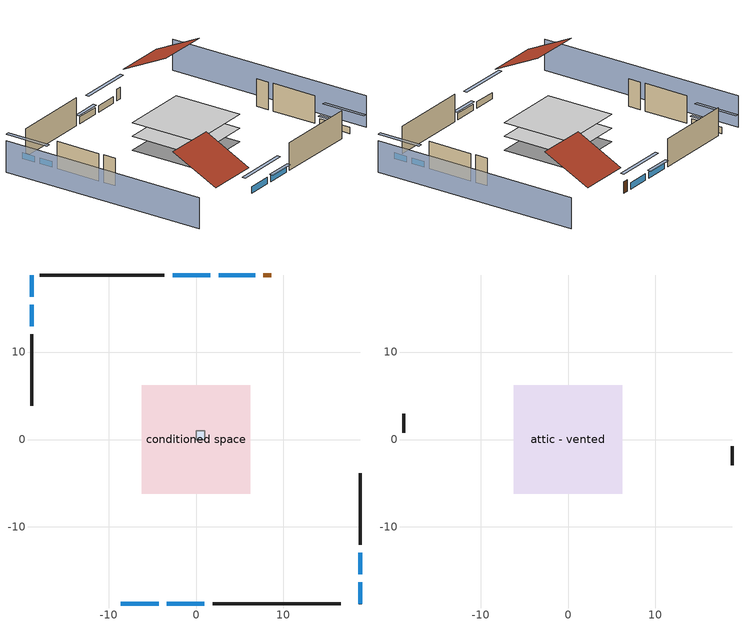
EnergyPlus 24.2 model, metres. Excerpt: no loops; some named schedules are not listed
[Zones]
central ac and furnace airloop ret air zone
 floor adiabatic (AdiabaticConst): 0,0 0,1 1,1 1,0 z0
 wall adiabatic (AdiabaticConst): 0,1 0,0 1,0 1,1 0,1 z0:1
 ceiling adiabatic (AdiabaticConst): 1,0 1,1 0,1 0,0 z1
conditioned space
 floor outside (Floor1 construction): -6.2,-6.2 -6.2,6.2 6.2,6.2 6.2,-6.2 z0.61
 floor adiabatic (AdiabaticFloorConstruction): -6.2,-6.2 -6.2,6.2 6.2,6.2 6.2,-6.2 z3.05
 wall outside (AdiabaticWallConstruction 1): 8.6,18.8 7.69,18.8 z0.61:2.64
 wall outside (AdiabaticWallConstruction): -8.6,-18.8 -4.29,-18.8 / -3.36,-18.8 0.96,-18.8 / 6.76,18.8 2.58,18.8 z0.61:1.74; -18.8,18.8 -18.8,16.34 / -18.8,15.41 -18.8,12.95 / 18.8,-18.8 18.8,-16.34 / 18.8,-15.41 18.8,-12.95 z0.61:1.71; 1.65,18.8 -2.69,18.8 z0.61:1.77
 wall outside (Wall1 construction): 1.89,-18.8 16.53,-18.8 z0.61:5.49
 wall outside (Wall2 construction): -18.8,12.02 -18.8,3.88 z0.61:5.49
 wall outside (Wall3 construction): -3.61,18.8 -17.87,18.8 z0.61:5.49
 wall outside (Wall4 construction): 18.8,-12.02 18.8,-3.88 z0.61:5.49
 window (WindowConstruction): -8.6,-18.8 -4.29,-18.8 z0.61:1.74
 window (WindowConstruction 1): -3.36,-18.8 0.96,-18.8 z0.61:1.74
 window (WindowConstruction 2): -18.8,18.8 -18.8,16.34 z0.61:1.71
 window (WindowConstruction 3): -18.8,15.41 -18.8,12.95 z0.61:1.71
 window (WindowConstruction 4): 6.76,18.8 2.58,18.8 z0.61:1.74
 window (WindowConstruction 5): 1.65,18.8 -2.69,18.8 z0.61:1.77
 window (WindowConstruction 6): 18.8,-18.8 18.8,-16.34 z0.61:1.71
 window (WindowConstruction 7): 18.8,-15.41 18.8,-12.95 z0.61:1.71
 door (Door): 8.6,18.8 7.69,18.8 z0.61:2.64
 ceiling adiabatic (AdiabaticFloorConstruction): 6.2,-6.2 6.2,6.2 -6.2,6.2 -6.2,-6.2 z3.05
attic - vented
 floor to conditioned space (Floor2 construction Reversed): -6.2,-6.2 -6.2,6.2 6.2,6.2 6.2,-6.2 z5.49
 wall outside (Wall5 construction): -18.8,2.95 -18.8,0.76 z0.61:5.49
 wall outside (Wall6 construction): 18.8,-2.95 18.8,-0.76 z0.61:5.49
 roof outside (Roof1 construction): -9.53,-18.8,5.49 -9.53,-10.51,9.63 -18.8,-10.51,9.63 -18.8,-18.8,5.49
 roof outside (Roof2 construction): 9.53,18.8,5.49 9.53,10.51,9.63 18.8,10.51,9.63 18.8,18.8,5.49
shading: -23.37,18.8 -23.37,-18.8 / 23.37,-18.8 23.37,18.8 z0:5.49; -1.54,-18.8 -11.35,-18.8 -11.35,-19.41 -1.54,-19.41 z4.48; 1.26,-18.8 -3.66,-18.8 -3.66,-19.41 1.26,-19.41 z2.04; -18.8,13.6 -18.8,21.55 -19.41,21.55 -19.41,13.6 z4.45; -18.8,12.64 -18.8,15.71 -19.41,15.71 -19.41,12.64 z2.01; -0.16,18.8 9.5,18.8 9.5,19.41 -0.16,19.41 z4.48; -2.99,18.8 1.96,18.8 1.96,19.41 -2.99,19.41 z2.07; 18.8,-13.6 18.8,-21.55 19.41,-21.55 19.41,-13.6 z4.45; 18.8,-12.64 18.8,-15.71 19.41,-15.71 19.41,-12.64 z2.01
[Building]
Building 1: Terrain=Suburbs
[Site:Location]
Portland Intl Arpt_OR: Latitude {deg}=45.59; Longitude {deg}=-122.6; Time Zone {hr}=-8; Elevation {m}=33; Keep Site Location Information=Yes
[Site:GroundTemperature:Shallow]
10.2558, 8.96328, 8.85977, 9.47314, 11.9355, 14.3863, 16.5111, 17.8571, 17.9714, 16.8767, 14.8061, 12.4304
[Site:WaterMainsTemperature]
Calculation Method=Schedule; Temperature Schedule=mains temperature schedule
[Material] Roughness=Rough; Thermal Absorptance=0.9
Name | Thickness {m} | Conductivity {W/m-K} | Density {kg/m3} | Specific Heat {J/kg-K} | Solar Absorptance | Visible Absorptance
asphalt or fiberglass shingles | 0.00635 | 0.162714 | 1121.4 | 1465.45 | 0.85 | 0.85
ceiling loosefill ins | 0.254 | 0.0480833 | 16.02 | 1046.75 | 0.7 | 0.7
ceiling stud and cavity | 0.1397 | 0.104117 | 65.682 | 1177.47 | 0.7 | 0.7
composite shingle siding | 0.00635 | 0.162714 | 1121.4 | 1465.45 | 0.7 | 0.7
door material | 0.04445 | 0.0612267 | 512.64 | 1214.23 | 0.7 | 0.7
floor covering | 0.0127 | 0.0433444 | 54.468 | 1339.84 | 0.6 | 0.6
floor rigid ins | 0.103632 | 0.029427 | 32.04 | 1214.23 | 0.7 | 0.7
floor rigid ins 1; wall rigid ins 1 | 0.512978 | 0.029427 | 32.04 | 1214.23 | 0.7 | 0.7
floor stud and cavity | 0.1397 | 0.120538 | 92.3553 | 1139.71 | 0.7 | 0.7
floor stud and cavity 1 | 0.1397 | 1.75129 | 37.0049 | 1207.88 | 0.7 | 0.7
furniture material conditioned space 1 | 0.1524 | 0.115458 | 640.8 | 1214.23 | 0.6 | 0.6
gypsum board | 0.0127 | 0.160291 | 801 | 837.4 | 0.6 | 0.6
osb sheathing 0.5 in. | 0.0127 | 0.115458 | 512.64 | 1214.23 | 0.6 | 0.6
osb sheathing 0.5 in. 1 | 0.0127 | 0.115458 | 512.64 | 1214.23 | 0.7 | 0.7
osb sheathing 0.75 in. | 0.01905 | 0.115458 | 512.64 | 1214.23 | 0.7 | 0.7
roof rigid ins | 0.00281632 | 0.029427 | 32.04 | 1214.23 | 0.7 | 0.7
wall rigid ins | 0.051816 | 0.029427 | 32.04 | 1214.23 | 0.7 | 0.7
wall stud and cavity | 0.1397 | 0.207325 | 139.0536 | 1170.24 | 0.7 | 0.7
wall stud and cavity 1 | 0.1397 | 0.348479 | 139.0536 | 1170.24 | 0.6 | 0.6
wall stud and cavity 2 | 0.0889 | 0.380278 | 52.3479 | 1209.89 | 0.7 | 0.7
wall stud and cavity 3 | 0.0889 | 0.391764 | 83.0341 | 1211.67 | 0.7 | 0.7
wood siding; wood siding 1 | 0.0254 | 0.102417 | 544.68 | 1172.36 | 0.7 | 0.7
[Material:NoMass]
Adiabatic: Roughness=Rough; Thermal Resistance {m2-K/W}=176.1; Thermal Absorptance=0.9; Solar Absorptance=0.7; Visible Absorptance=0.7
[WindowMaterial:SimpleGlazingSystem]
WindowMaterial: U-Factor {W/m2-K}=2.78222; Solar Heat Gain Coefficient=0.56
[Construction]
AdiabaticConst: Adiabatic
AdiabaticFloorConstruction: floor stud and cavity 1, floor rigid ins 1, osb sheathing 0.75 in., floor covering
AdiabaticWallConstruction: wood siding, wall rigid ins 1, wall stud and cavity 2, gypsum board
AdiabaticWallConstruction 1: wood siding 1, wall rigid ins 1, wall stud and cavity 2, gypsum board
Door: door material
Floor1 construction: floor stud and cavity, floor rigid ins, osb sheathing 0.75 in., floor covering
Floor2 construction Reversed: gypsum board, ceiling stud and cavity, ceiling loosefill ins
furniture construction conditioned space 1: furniture material conditioned space 1
PartitionWallConstruction: gypsum board, wall stud and cavity 3, gypsum board
Roof1 construction; Roof2 construction: asphalt or fiberglass shingles, roof rigid ins, osb sheathing 0.5 in.
Wall1 construction; Wall2 construction; Wall3 construction; Wall4 construction: composite shingle siding, wall rigid ins, osb sheathing 0.5 in. 1, wall stud and cavity, gypsum board
Wall5 construction; Wall6 construction: composite shingle siding, osb sheathing 0.5 in. 1, wall stud and cavity 1
WindowConstruction; WindowConstruction 1; WindowConstruction 2; WindowConstruction 3; WindowConstruction 4; WindowConstruction 5; WindowConstruction 6; WindowConstruction 7: WindowMaterial
[Zone] Multiplier=1
Name | Volume {m3} | Part of Total Floor Area
attic - vented | 142.104 | Yes
central ac and furnace airloop ret air zone | 1 | No
conditioned space | 749.83 | Yes
[Space]
Name | Zone | Volume {m3} | Space Type
attic - vented 1 | attic - vented | 142.104
central ac and furnace airloop ret air space | central ac and furnace airloop ret air zone |  | Plenum Space Type
conditioned space 1 | conditioned space | 749.83
[OtherEquipment] Design Level Calculation Method=EquipmentLevel
Name | Fuel Type | Zone or ZoneList or Space or SpaceList | Schedule | Design Level {W} | Fraction Latent | Fraction Radiant | Fraction Lost
central ac and furnace airloop_0 RetCondToDZ; central ac and furnace airloop_0 SupCondToDZ; central ac and furnace airloop_0 SupSensLkToDZ | None | attic - vented 1 | Always On Discrete | 0 | 0 | 0 | 0
central ac and furnace airloop_0 SupLatLkToDZ | None | attic - vented 1 | Always On Discrete | 0 | 1 | 0 | 0
central ac and furnace airloop_0 RetCondToRP; central ac and furnace airloop_0 RetSensLkToRP | None | central ac and furnace airloop ret air space | Always On Discrete | 0 | 0 | 0 | 0
central ac and furnace airloop_0 RetLatLkToRP | None | central ac and furnace airloop ret air space | Always On Discrete | 0 | 1 | 0 | 0
central ac and furnace airloop_0 SupCondToLv; central ac and furnace airloop_0 SupSensLkToCond; mech vent house fan sensible load; water heater sens | None | conditioned space 1 | Always On Discrete | 0 | 0 | 0 | 0
central ac and furnace airloop_0 SupLatLkToCond; mech vent house fan latent load; water heater lat | None | conditioned space 1 | Always On Discrete | 0 | 1 | 0 | 0
clothes dryer 1 | Electricity | conditioned space 1 | clothes_dryer | 0 | 0.015 | 0.081 | 0.85
cooking range 1 | Electricity | conditioned space 1 | cooking_range | 0 | 0.08 | 0.432 | 0.2
general water use latent | None | conditioned space 1 | general water use schedule | 25.6591 | 1 | 0 | 0
general water use sensible | None | conditioned space 1 | general water use schedule | -25.2881 | 0 | 0.6 | 0
water heater energy adjustment1 | Electricity | conditioned space 1 | Always On Discrete | 0.01 | 0 | 0 | 1
[ZoneInfiltration:DesignFlowRate] Schedule=Always On Discrete; Design Flow Rate Calculation Method=Flow/Zone; Design Flow Rate {m3/s}=0
Name | Zone or ZoneList or Space or SpaceList
attic_vented 1 duct leakage imbalance infil flow | attic - vented 1
infil flow; natural vent flow; whole house fan flow | conditioned space 1
[ZoneInfiltration:EffectiveLeakageArea]
infil attic - vented 1: Zone or Space=attic - vented 1; Schedule=Always On Discrete; Effective Air Leakage Area {cm2}=5124.64; Stack Coefficient=0.000192807; Wind Coefficient=4.49775e-05
[ZoneMixing] Schedule=Always On Continuous; Design Flow Rate Calculation Method=Flow/Zone; Design Flow Rate {m3/s}=0
Name | Zone or Space | Source Zone or Space
central ac and furnace airloop_0 ZoneMixCondToDZ mix; whole house fan mix | attic - vented | conditioned space
central ac and furnace airloop_0 ZoneMixDZToCond mix | conditioned space | attic - vented
[SpaceList]
Plenum Space Type: central ac and furnace airloop ret air space
[SurfaceProperty:IncidentSolarMultiplier] Incident Solar Multiplier=1; Incident Solar Multiplier Schedule=trans schedule winter=0.85 summer=0.7
Window1; Window2; Window3; Window4; Window5; Window6; Window7; Window8
[InternalMass] Zone or ZoneList=conditioned space; Space or SpaceList=conditioned space 1
Name | Construction | Surface Area {m2}
furniture mass conditioned space 1 | furniture construction conditioned space 1 | 123.004
partition wall mass | PartitionWallConstruction | 307.509
[Lights]
interior lighting: Zone or ZoneList or Space or SpaceList=conditioned space 1; Schedule=lighting_interior; Design Level Calculation Method=LightingLevel; Lighting Level {W}=1443.12; Return Air Fraction=0; Fraction Radiant=0.6; Fraction Visible=0.2; Fraction Replaceable=1
[People]
occupants: Zone or ZoneList or Space or SpaceList=conditioned space 1; Number of People Schedule=occupants; Number of People Calculation Method=People; Number of People=1; Fraction Radiant=0.314171; Sensible Heat Fraction=0.56303; Activity Level Schedule=occupants activity schedule; Carbon Dioxide Generation Rate {m3/s-W}=0; Enable ASHRAE 55 Comfort Warnings=No; Mean Radiant Temperature Calculation Type=EnclosureAveraged
[ElectricEquipment] Zone or ZoneList or Space or SpaceList=conditioned space 1; Design Level Calculation Method=EquipmentLevel
Name | Schedule | Design Level {W} | Fraction Latent | Fraction Radiant | Fraction Lost
ceiling fan | ceiling_fan | 19.5291 | 0 | 0.558 | 0
clothes dryer | clothes_dryer | 7068.35 | 0.015 | 0.081 | 0.85
clothes washer | clothes_washer | 730.526 | 0.03 | 0.162 | 0.7
cooking range | cooking_range | 1515.18 | 0.08 | 0.432 | 0.2
dishwasher | dishwasher | 878.636 | 0.3 | 0.18 | 0.4
freezer | freezer schedule | 194.914 | 0 | 0.6 | 0
fridge | fridge schedule | 51.9007 | 0 | 0.6 | 0
mech vent bath fan 0 | mech vent bath fan 0 schedule | 30 | 0 | 0 | 1
mech vent house fan | mech vent house fan schedule | 0 | 0 | 0 | 1
mech vent house fan cfis | mech vent house fan cfis schedule | 0 | 0 | 0 | 0
mech vent range fan 0 | mech vent range fan 0 schedule | 30 | 0 | 0 | 1
misc plug loads | plug_loads_other | 727.905 | 0.021 | 0.558 | 0.049
misc tv | plug_loads_tv | 733.905 | 0 | 0.6 | 0
whole house fan | Always On Discrete | 0 | 0 | 0 | 1
[AirLoopHVAC:ReturnPlenum]
Air Loop HVAC Return Plenum 1: Zone=central ac and furnace airloop ret air zone
[Exterior:Lights]
exterior lighting: Schedule=exterior lighting schedule; Design Level {W}=61.1014
[EnergyManagementSystem:Sensor] Output:Variable or Output:Meter Index Key=attic - vented
Name | Output:Variable or Output:Meter
central_ac_and_furnace_airloop_0_DZ_T_s | Zone Air Temperature
central_ac_and_furnace_airloop_0_DZ_W_s | Zone Mean Air Humidity Ratio
[Schedule:Constant]
Name | Hourly Value
Always On Discrete; Always On Continuous; mech vent house fan schedule; mech vent house fan cfis schedule | 1
occupants activity schedule | 117.228
fridge schedule | 0
[Schedule:Day:Interval]
trans schedule winter=0.85 summer=0.7 day; trans schedule winter=0.85 summer=0.7 day 2: No, 24:00, 0.85
trans schedule winter=0.85 summer=0.7 day 1: No, 24:00, 0.7
trans schedule winter=0.85 summer=0.7 default day; freezer schedule default day; general water use schedule default day: No, 24:00, 0
freezer schedule day: No, 01:00, 0.610949, 02:00, 0.595675, 03:00, 0.580401, 04:00, 0.565128, 06:00, 0.549854, 07:00, 0.580401, 08:00, 0.610949, 10:00, 0.626223, 12:00, 0.610949, 15:00, 0.641496, 16:00, 0.626223, 17:00, 0.672044, 18:00, 0.733139, 19:00, 0.763686, 20:00, 0.733139, 21:00, 0.717865, 22:00, 0.702591, 23:00, 0.672044, 24:00, 0.626223
freezer schedule day 1: No, 01:00, 0.609489, 02:00, 0.594252, 03:00, 0.579015, 04:00, 0.563777, 06:00, 0.54854, 07:00, 0.579015, 08:00, 0.609489, 10:00, 0.624726, 12:00, 0.609489, 15:00, 0.639964, 16:00, 0.624726, 17:00, 0.670438, 18:00, 0.731387, 19:00, 0.761861, 20:00, 0.731387, 21:00, 0.71615, 22:00, 0.700912, 23:00, 0.670438, 24:00, 0.624726
freezer schedule day 2: No, 01:00, 0.791241, 02:00, 0.77146, 03:00, 0.751679, 04:00, 0.731898, 06:00, 0.712117, 07:00, 0.751679, 08:00, 0.791241, 10:00, 0.811022, 12:00, 0.791241, 15:00, 0.830803, 16:00, 0.811022, 17:00, 0.870365, 18:00, 0.949489, 19:00, 0.989051, 20:00, 0.949489, 21:00, 0.929708, 22:00, 0.909927, 23:00, 0.870365, 24:00, 0.811022
freezer schedule day 3: No, 01:00, 0.8, 02:00, 0.78, 03:00, 0.76, 04:00, 0.74, 06:00, 0.72, 07:00, 0.76, 08:00, 0.8, 10:00, 0.82, 12:00, 0.8, 15:00, 0.84, 16:00, 0.82, 17:00, 0.88, 18:00, 0.96, 19:00, 1, 20:00, 0.96, 21:00, 0.94, 22:00, 0.92, 23:00, 0.88, 24:00, 0.82
general water use schedule day: No, 01:00, 0.315068, 03:00, 0.287671, 04:00, 0.342466, 05:00, 0.369863, 06:00, 0.520548, 07:00, 0.60274, 08:00, 0.534247, 10:00, 0.506849, 11:00, 0.465753, 14:00, 0.479452, 15:00, 0.534247, 16:00, 0.589041, 17:00, 0.69863, 18:00, 0.876712, 19:00, 0.890411, 20:00, 0.986301, 21:00, 1, 22:00, 0.863014, 23:00, 0.616438, 24:00, 0.465753
[Schedule:Week:Daily]
trans schedule winter=0.85 summer=0.7 Week Rule - Jan1-May26: trans schedule winter=0.85 summer=0.7 day, trans schedule winter=0.85 summer=0.7 day, trans schedule winter=0.85 summer=0.7 day, trans schedule winter=0.85 summer=0.7 day, trans schedule winter=0.85 summer=0.7 day, trans schedule winter=0.85 summer=0.7 day, trans schedule winter=0.85 summer=0.7 day, trans schedule winter=0.85 summer=0.7 default day, trans schedule winter=0.85 summer=0.7 default day, trans schedule winter=0.85 summer=0.7 default day, trans schedule winter=0.85 summer=0.7 default day, trans schedule winter=0.85 summer=0.7 default day
trans schedule winter=0.85 summer=0.7 Week Rule - May27-Jun2: trans schedule winter=0.85 summer=0.7 day, trans schedule winter=0.85 summer=0.7 day, trans schedule winter=0.85 summer=0.7 day, trans schedule winter=0.85 summer=0.7 day, trans schedule winter=0.85 summer=0.7 day, trans schedule winter=0.85 summer=0.7 day 1, trans schedule winter=0.85 summer=0.7 day 1, trans schedule winter=0.85 summer=0.7 default day, trans schedule winter=0.85 summer=0.7 default day, trans schedule winter=0.85 summer=0.7 default day, trans schedule winter=0.85 summer=0.7 default day, trans schedule winter=0.85 summer=0.7 default day
trans schedule winter=0.85 summer=0.7 Week Rule - Jun3-Sep29: trans schedule winter=0.85 summer=0.7 day 1, trans schedule winter=0.85 summer=0.7 day 1, trans schedule winter=0.85 summer=0.7 day 1, trans schedule winter=0.85 summer=0.7 day 1, trans schedule winter=0.85 summer=0.7 day 1, trans schedule winter=0.85 summer=0.7 day 1, trans schedule winter=0.85 summer=0.7 day 1, trans schedule winter=0.85 summer=0.7 default day, trans schedule winter=0.85 summer=0.7 default day, trans schedule winter=0.85 summer=0.7 default day, trans schedule winter=0.85 summer=0.7 default day, trans schedule winter=0.85 summer=0.7 default day
trans schedule winter=0.85 summer=0.7 Week Rule - Sep30-Oct6: trans schedule winter=0.85 summer=0.7 day 1, trans schedule winter=0.85 summer=0.7 day 2, trans schedule winter=0.85 summer=0.7 day 2, trans schedule winter=0.85 summer=0.7 day 2, trans schedule winter=0.85 summer=0.7 day 2, trans schedule winter=0.85 summer=0.7 day 2, trans schedule winter=0.85 summer=0.7 day 2, trans schedule winter=0.85 summer=0.7 default day, trans schedule winter=0.85 summer=0.7 default day, trans schedule winter=0.85 summer=0.7 default day, trans schedule winter=0.85 summer=0.7 default day, trans schedule winter=0.85 summer=0.7 default day
trans schedule winter=0.85 summer=0.7 Week Rule - Oct7-Dec31: trans schedule winter=0.85 summer=0.7 day 2, trans schedule winter=0.85 summer=0.7 day 2, trans schedule winter=0.85 summer=0.7 day 2, trans schedule winter=0.85 summer=0.7 day 2, trans schedule winter=0.85 summer=0.7 day 2, trans schedule winter=0.85 summer=0.7 day 2, trans schedule winter=0.85 summer=0.7 day 2, trans schedule winter=0.85 summer=0.7 default day, trans schedule winter=0.85 summer=0.7 default day, trans schedule winter=0.85 summer=0.7 default day, trans schedule winter=0.85 summer=0.7 default day, trans schedule winter=0.85 summer=0.7 default day
freezer schedule Week Rule - Jan1-Jan27: freezer schedule day, freezer schedule day, freezer schedule day, freezer schedule day, freezer schedule day, freezer schedule day, freezer schedule day, freezer schedule default day, freezer schedule default day, freezer schedule default day, freezer schedule default day, freezer schedule default day
freezer schedule Week Rule - Jan28-Feb3: freezer schedule day, freezer schedule day, freezer schedule day, freezer schedule day, freezer schedule day 1, freezer schedule day 1, freezer schedule day 1, freezer schedule default day, freezer schedule default day, freezer schedule default day, freezer schedule default day, freezer schedule default day
freezer schedule Week Rule - Feb4-Feb24: freezer schedule day 1, freezer schedule day 1, freezer schedule day 1, freezer schedule day 1, freezer schedule day 1, freezer schedule day 1, freezer schedule day 1, freezer schedule default day, freezer schedule default day, freezer schedule default day, freezer schedule default day, freezer schedule default day
freezer schedule Week Rule - Feb25-Mar3: freezer schedule day 1, freezer schedule day 1, freezer schedule day 1, freezer schedule day 1, freezer schedule day 2, freezer schedule day 2, freezer schedule day 2, freezer schedule default day, freezer schedule default day, freezer schedule default day, freezer schedule default day, freezer schedule default day
freezer schedule Week Rule - Mar4-May26: freezer schedule day 2, freezer schedule day 2, freezer schedule day 2, freezer schedule day 2, freezer schedule day 2, freezer schedule day 2, freezer schedule day 2, freezer schedule default day, freezer schedule default day, freezer schedule default day, freezer schedule default day, freezer schedule default day
freezer schedule Week Rule - May27-Jun2: freezer schedule day 2, freezer schedule day 2, freezer schedule day 2, freezer schedule day 2, freezer schedule day 2, freezer schedule day 3, freezer schedule day 3, freezer schedule default day, freezer schedule default day, freezer schedule default day, freezer schedule default day, freezer schedule default day
freezer schedule Week Rule - Jun3-Sep29: freezer schedule day 3, freezer schedule day 3, freezer schedule day 3, freezer schedule day 3, freezer schedule day 3, freezer schedule day 3, freezer schedule day 3, freezer schedule default day, freezer schedule default day, freezer schedule default day, freezer schedule default day, freezer schedule default day
freezer schedule Week Rule - Sep30-Oct6: freezer schedule day 3, freezer schedule day 4, freezer schedule day 4, freezer schedule day 4, freezer schedule day 4, freezer schedule day 4, freezer schedule day 4, freezer schedule default day, freezer schedule default day, freezer schedule default day, freezer schedule default day, freezer schedule default day
freezer schedule Week Rule - Oct7-Oct27: freezer schedule day 4, freezer schedule day 4, freezer schedule day 4, freezer schedule day 4, freezer schedule day 4, freezer schedule day 4, freezer schedule day 4, freezer schedule default day, freezer schedule default day, freezer schedule default day, freezer schedule default day, freezer schedule default day
freezer schedule Week Rule - Oct28-Nov3: freezer schedule day 4, freezer schedule day 4, freezer schedule day 4, freezer schedule day 4, freezer schedule day 5, freezer schedule day 5, freezer schedule day 5, freezer schedule default day, freezer schedule default day, freezer schedule default day, freezer schedule default day, freezer schedule default day
freezer schedule Week Rule - Nov4-Nov24: freezer schedule day 5, freezer schedule day 5, freezer schedule day 5, freezer schedule day 5, freezer schedule day 5, freezer schedule day 5, freezer schedule day 5, freezer schedule default day, freezer schedule default day, freezer schedule default day, freezer schedule default day, freezer schedule default day
freezer schedule Week Rule - Nov25-Dec1: freezer schedule day 5, freezer schedule day 5, freezer schedule day 5, freezer schedule day 5, freezer schedule day 5, freezer schedule day 5, freezer schedule day 6, freezer schedule default day, freezer schedule default day, freezer schedule default day, freezer schedule default day, freezer schedule default day
freezer schedule Week Rule - Dec2-Dec31: freezer schedule day 6, freezer schedule day 6, freezer schedule day 6, freezer schedule day 6, freezer schedule day 6, freezer schedule day 6, freezer schedule day 6, freezer schedule default day, freezer schedule default day, freezer schedule default day, freezer schedule default day, freezer schedule default day
mech vent bath fan 0 schedule Week Rule - Jan1-Dec31: mech vent bath fan 0 schedule day, mech vent bath fan 0 schedule day, mech vent bath fan 0 schedule day, mech vent bath fan 0 schedule day, mech vent bath fan 0 schedule day, mech vent bath fan 0 schedule day, mech vent bath fan 0 schedule day, mech vent bath fan 0 schedule default day, mech vent bath fan 0 schedule default day, mech vent bath fan 0 schedule default day, mech vent bath fan 0 schedule default day, mech vent bath fan 0 schedule default day
mech vent range fan 0 schedule Week Rule - Jan1-Dec31: mech vent range fan 0 schedule day, mech vent range fan 0 schedule day, mech vent range fan 0 schedule day, mech vent range fan 0 schedule day, mech vent range fan 0 schedule day, mech vent range fan 0 schedule day, mech vent range fan 0 schedule day, mech vent range fan 0 schedule default day, mech vent range fan 0 schedule default day, mech vent range fan 0 schedule default day, mech vent range fan 0 schedule default day, mech vent range fan 0 schedule default day
general water use schedule Week Rule - Jan1-Dec31: general water use schedule day, general water use schedule day, general water use schedule day, general water use schedule day, general water use schedule day, general water use schedule day, general water use schedule day, general water use schedule default day, general water use schedule default day, general water use schedule default day, general water use schedule default day, general water use schedule default day
exterior lighting schedule Week Rule - Jan1-Jan27: exterior lighting schedule day, exterior lighting schedule day, exterior lighting schedule day, exterior lighting schedule day, exterior lighting schedule day, exterior lighting schedule day, exterior lighting schedule day, exterior lighting schedule default day, exterior lighting schedule default day, exterior lighting schedule default day, exterior lighting schedule default day, exterior lighting schedule default day
exterior lighting schedule Week Rule - Jan28-Feb3: exterior lighting schedule day, exterior lighting schedule day, exterior lighting schedule day, exterior lighting schedule day, exterior lighting schedule day 1, exterior lighting schedule day 1, exterior lighting schedule day 1, exterior lighting schedule default day, exterior lighting schedule default day, exterior lighting schedule default day, exterior lighting schedule default day, exterior lighting schedule default day
exterior lighting schedule Week Rule - Feb4-Feb24: exterior lighting schedule day 1, exterior lighting schedule day 1, exterior lighting schedule day 1, exterior lighting schedule day 1, exterior lighting schedule day 1, exterior lighting schedule day 1, exterior lighting schedule day 1, exterior lighting schedule default day, exterior lighting schedule default day, exterior lighting schedule default day, exterior lighting schedule default day, exterior lighting schedule default day
exterior lighting schedule Week Rule - Feb25-Mar3: exterior lighting schedule day 1, exterior lighting schedule day 1, exterior lighting schedule day 1, exterior lighting schedule day 1, exterior lighting schedule day 2, exterior lighting schedule day 2, exterior lighting schedule day 2, exterior lighting schedule default day, exterior lighting schedule default day, exterior lighting schedule default day, exterior lighting schedule default day, exterior lighting schedule default day
exterior lighting schedule Week Rule - Mar4-Mar31: exterior lighting schedule day 2, exterior lighting schedule day 2, exterior lighting schedule day 2, exterior lighting schedule day 2, exterior lighting schedule day 2, exterior lighting schedule day 2, exterior lighting schedule day 2, exterior lighting schedule default day, exterior lighting schedule default day, exterior lighting schedule default day, exterior lighting schedule default day, exterior lighting schedule default day
exterior lighting schedule Week Rule - Apr1-Apr28: exterior lighting schedule day 3, exterior lighting schedule day 3, exterior lighting schedule day 3, exterior lighting schedule day 3, exterior lighting schedule day 3, exterior lighting schedule day 3, exterior lighting schedule day 3, exterior lighting schedule default day, exterior lighting schedule default day, exterior lighting schedule default day, exterior lighting schedule default day, exterior lighting schedule default day
exterior lighting schedule Week Rule - Apr29-May5: exterior lighting schedule day 3, exterior lighting schedule day 3, exterior lighting schedule day 4, exterior lighting schedule day 4, exterior lighting schedule day 4, exterior lighting schedule day 4, exterior lighting schedule day 4, exterior lighting schedule default day, exterior lighting schedule default day, exterior lighting schedule default day, exterior lighting schedule default day, exterior lighting schedule default day
exterior lighting schedule Week Rule - May6-May26: exterior lighting schedule day 4, exterior lighting schedule day 4, exterior lighting schedule day 4, exterior lighting schedule day 4, exterior lighting schedule day 4, exterior lighting schedule day 4, exterior lighting schedule day 4, exterior lighting schedule default day, exterior lighting schedule default day, exterior lighting schedule default day, exterior lighting schedule default day, exterior lighting schedule default day
exterior lighting schedule Week Rule - May27-Jun2: exterior lighting schedule day 4, exterior lighting schedule day 4, exterior lighting schedule day 4, exterior lighting schedule day 4, exterior lighting schedule day 4, exterior lighting schedule day 5, exterior lighting schedule day 5, exterior lighting schedule default day, exterior lighting schedule default day, exterior lighting schedule default day, exterior lighting schedule default day, exterior lighting schedule default day
exterior lighting schedule Week Rule - Jun3-Jun30: exterior lighting schedule day 5, exterior lighting schedule day 5, exterior lighting schedule day 5, exterior lighting schedule day 5, exterior lighting schedule day 5, exterior lighting schedule day 5, exterior lighting schedule day 5, exterior lighting schedule default day, exterior lighting schedule default day, exterior lighting schedule default day, exterior lighting schedule default day, exterior lighting schedule default day
exterior lighting schedule Week Rule - Jul1-Jul28: exterior lighting schedule day 6, exterior lighting schedule day 6, exterior lighting schedule day 6, exterior lighting schedule day 6, exterior lighting schedule day 6, exterior lighting schedule day 6, exterior lighting schedule day 6, exterior lighting schedule default day, exterior lighting schedule default day, exterior lighting schedule default day, exterior lighting schedule default day, exterior lighting schedule default day
exterior lighting schedule Week Rule - Jul29-Aug4: exterior lighting schedule day 6, exterior lighting schedule day 6, exterior lighting schedule day 6, exterior lighting schedule day 7, exterior lighting schedule day 7, exterior lighting schedule day 7, exterior lighting schedule day 7, exterior lighting schedule default day, exterior lighting schedule default day, exterior lighting schedule default day, exterior lighting schedule default day, exterior lighting schedule default day
exterior lighting schedule Week Rule - Aug5-Aug25: exterior lighting schedule day 7, exterior lighting schedule day 7, exterior lighting schedule day 7, exterior lighting schedule day 7, exterior lighting schedule day 7, exterior lighting schedule day 7, exterior lighting schedule day 7, exterior lighting schedule default day, exterior lighting schedule default day, exterior lighting schedule default day, exterior lighting schedule default day, exterior lighting schedule default day
exterior lighting schedule Week Rule - Aug26-Sep1: exterior lighting schedule day 7, exterior lighting schedule day 7, exterior lighting schedule day 7, exterior lighting schedule day 7, exterior lighting schedule day 7, exterior lighting schedule day 7, exterior lighting schedule day 8, exterior lighting schedule default day, exterior lighting schedule default day, exterior lighting schedule default day, exterior lighting schedule default day, exterior lighting schedule default day
exterior lighting schedule Week Rule - Sep2-Sep29: exterior lighting schedule day 8, exterior lighting schedule day 8, exterior lighting schedule day 8, exterior lighting schedule day 8, exterior lighting schedule day 8, exterior lighting schedule day 8, exterior lighting schedule day 8, exterior lighting schedule default day, exterior lighting schedule default day, exterior lighting schedule default day, exterior lighting schedule default day, exterior lighting schedule default day
exterior lighting schedule Week Rule - Sep30-Oct6: exterior lighting schedule day 8, exterior lighting schedule day 9, exterior lighting schedule day 9, exterior lighting schedule day 9, exterior lighting schedule day 9, exterior lighting schedule day 9, exterior lighting schedule day 9, exterior lighting schedule default day, exterior lighting schedule default day, exterior lighting schedule default day, exterior lighting schedule default day, exterior lighting schedule default day
exterior lighting schedule Week Rule - Oct7-Oct27: exterior lighting schedule day 9, exterior lighting schedule day 9, exterior lighting schedule day 9, exterior lighting schedule day 9, exterior lighting schedule day 9, exterior lighting schedule day 9, exterior lighting schedule day 9, exterior lighting schedule default day, exterior lighting schedule default day, exterior lighting schedule default day, exterior lighting schedule default day, exterior lighting schedule default day
exterior lighting schedule Week Rule - Oct28-Nov3: exterior lighting schedule day 9, exterior lighting schedule day 9, exterior lighting schedule day 9, exterior lighting schedule day 9, exterior lighting schedule day 10, exterior lighting schedule day 10, exterior lighting schedule day 10, exterior lighting schedule default day, exterior lighting schedule default day, exterior lighting schedule default day, exterior lighting schedule default day, exterior lighting schedule default day
exterior lighting schedule Week Rule - Nov4-Nov24: exterior lighting schedule day 10, exterior lighting schedule day 10, exterior lighting schedule day 10, exterior lighting schedule day 10, exterior lighting schedule day 10, exterior lighting schedule day 10, exterior lighting schedule day 10, exterior lighting schedule default day, exterior lighting schedule default day, exterior lighting schedule default day, exterior lighting schedule default day, exterior lighting schedule default day
exterior lighting schedule Week Rule - Nov25-Dec1: exterior lighting schedule day 10, exterior lighting schedule day 10, exterior lighting schedule day 10, exterior lighting schedule day 10, exterior lighting schedule day 10, exterior lighting schedule day 10, exterior lighting schedule day 11, exterior lighting schedule default day, exterior lighting schedule default day, exterior lighting schedule default day, exterior lighting schedule default day, exterior lighting schedule default day
exterior lighting schedule Week Rule - Dec2-Dec31: exterior lighting schedule day 11, exterior lighting schedule day 11, exterior lighting schedule day 11, exterior lighting schedule day 11, exterior lighting schedule day 11, exterior lighting schedule day 11, exterior lighting schedule day 11, exterior lighting schedule default day, exterior lighting schedule default day, exterior lighting schedule default day, exterior lighting schedule default day, exterior lighting schedule default day
[Schedule:Year]
trans schedule winter=0.85 summer=0.7: trans schedule winter=0.85 summer=0.7 Week Rule - Jan1-May26, 1, 1, 5, 26, trans schedule winter=0.85 summer=0.7 Week Rule - May27-Jun2, 5, 27, 6, 2, trans schedule winter=0.85 summer=0.7 Week Rule - Jun3-Sep29, 6, 3, 9, 29, trans schedule winter=0.85 summer=0.7 Week Rule - Sep30-Oct6, 9, 30, 10, 6, trans schedule winter=0.85 summer=0.7 Week Rule - Oct7-Dec31, 10, 7, 12, 31
freezer schedule: freezer schedule Week Rule - Jan1-Jan27, 1, 1, 1, 27, freezer schedule Week Rule - Jan28-Feb3, 1, 28, 2, 3, freezer schedule Week Rule - Feb4-Feb24, 2, 4, 2, 24, freezer schedule Week Rule - Feb25-Mar3, 2, 25, 3, 3, freezer schedule Week Rule - Mar4-May26, 3, 4, 5, 26, freezer schedule Week Rule - May27-Jun2, 5, 27, 6, 2, freezer schedule Week Rule - Jun3-Sep29, 6, 3, 9, 29, freezer schedule Week Rule - Sep30-Oct6, 9, 30, 10, 6, freezer schedule Week Rule - Oct7-Oct27, 10, 7, 10, 27, freezer schedule Week Rule - Oct28-Nov3, 10, 28, 11, 3, freezer schedule Week Rule - Nov4-Nov24, 11, 4, 11, 24, freezer schedule Week Rule - Nov25-Dec1, 11, 25, 12, 1, freezer schedule Week Rule - Dec2-Dec31, 12, 2, 12, 31
mech vent bath fan 0 schedule: mech vent bath fan 0 schedule Week Rule - Jan1-Dec31, 1, 1, 12, 31
mech vent range fan 0 schedule: mech vent range fan 0 schedule Week Rule - Jan1-Dec31, 1, 1, 12, 31
general water use schedule: general water use schedule Week Rule - Jan1-Dec31, 1, 1, 12, 31
exterior lighting schedule: exterior lighting schedule Week Rule - Jan1-Jan27, 1, 1, 1, 27, exterior lighting schedule Week Rule - Jan28-Feb3, 1, 28, 2, 3, exterior lighting schedule Week Rule - Feb4-Feb24, 2, 4, 2, 24, exterior lighting schedule Week Rule - Feb25-Mar3, 2, 25, 3, 3, exterior lighting schedule Week Rule - Mar4-Mar31, 3, 4, 3, 31, exterior lighting schedule Week Rule - Apr1-Apr28, 4, 1, 4, 28, exterior lighting schedule Week Rule - Apr29-May5, 4, 29, 5, 5, exterior lighting schedule Week Rule - May6-May26, 5, 6, 5, 26, exterior lighting schedule Week Rule - May27-Jun2, 5, 27, 6, 2, exterior lighting schedule Week Rule - Jun3-Jun30, 6, 3, 6, 30, exterior lighting schedule Week Rule - Jul1-Jul28, 7, 1, 7, 28, exterior lighting schedule Week Rule - Jul29-Aug4, 7, 29, 8, 4, exterior lighting schedule Week Rule - Aug5-Aug25, 8, 5, 8, 25, exterior lighting schedule Week Rule - Aug26-Sep1, 8, 26, 9, 1, exterior lighting schedule Week Rule - Sep2-Sep29, 9, 2, 9, 29, exterior lighting schedule Week Rule - Sep30-Oct6, 9, 30, 10, 6, exterior lighting schedule Week Rule - Oct7-Oct27, 10, 7, 10, 27, exterior lighting schedule Week Rule - Oct28-Nov3, 10, 28, 11, 3, exterior lighting schedule Week Rule - Nov4-Nov24, 11, 4, 11, 24, exterior lighting schedule Week Rule - Nov25-Dec1, 11, 25, 12, 1, exterior lighting schedule Week Rule - Dec2-Dec31, 12, 2, 12, 31
[Schedule:File] File=in.schedules.csv; Rows to Skip at Top=1; Number of Hours of Data=8760; Column Separator=Comma; Interpolate to Timestep=Yes; Minutes per Item=15; Adjust Schedule for Daylight Savings=Yes
Name | Column Number
lighting_interior | 5
occupants | 1
ceiling_fan | 4
clothes_dryer | 10
clothes_washer | 9
cooking_range | 11
dishwasher | 7
plug_loads_other | 2
plug_loads_tv | 3
[Schedule:Compact]
mains temperature schedule: Through: 01/01, For: AllDays, Until: 24:00, 13.0633, Through: 01/02, For: AllDays, Until: 24:00, 13.0189, Through: 01/03, For: AllDays, Until: 24:00, 12.975, Through: 01/04, For: AllDays, Until: 24:00, 12.9328, Through: 01/05, For: AllDays, Until: 24:00, 12.8917, Through: 01/06, For: AllDays, Until: 24:00, 12.8517, Through: 01/07, For: AllDays, Until: 24:00, 12.8122, Through: 01/08, For: AllDays, Until: 24:00, 12.7744, Through: 01/09, For: AllDays, Until: 24:00, 12.7378, Through: 01/10, For: AllDays, Until: 24:00, 12.7017, Through: 01/11, For: AllDays, Until: 24:00, 12.6672, Through: 01/12, For: AllDays, Until: 24:00, 12.6339, Through: 01/13, For: AllDays, Until: 24:00, 12.6017, Through: 01/14, For: AllDays, Until: 24:00, 12.5706, Through: 01/15, For: AllDays, Until: 24:00, 12.5411, Through: 01/16, For: AllDays, Until: 24:00, 12.5122, Through: 01/17, For: AllDays, Until: 24:00, 12.485, Through: 01/18, For: AllDays, Until: 24:00, 12.4583, Through: 01/19, For: AllDays, Until: 24:00, 12.4333, Through: 01/20, For: AllDays, Until: 24:00, 12.41, Through: 01/21, For: AllDays, Until: 24:00, 12.3872, Through: 01/22, For: AllDays, Until: 24:00, 12.3661, Through: 01/23, For: AllDays, Until: 24:00, 12.3456, Through: 01/24, For: AllDays, Until: 24:00, 12.3272, Through: 01/25, For: AllDays, Until: 24:00, 12.3094, Through: 01/26, For: AllDays, Until: 24:00, 12.2933, Through: 01/27, For: AllDays, Until: 24:00, 12.2783, Through: 01/28, For: AllDays, Until: 24:00, 12.2644, Through: 01/29, For: AllDays, Until: 24:00, 12.2517, Through: 01/30, For: AllDays, Until: 24:00, 12.2406, Through: 01/31, For: AllDays, Until: 24:00, 12.2306, Through: 02/01, For: AllDays, Until: 24:00, 12.2222, Through: 02/02, For: AllDays, Until: 24:00, 12.215, Through: 02/03, For: AllDays, Until: 24:00, 12.2089, Through: 02/04, For: AllDays, Until: 24:00, 12.2039, Through: 02/05, For: AllDays, Until: 24:00, 12.2006, Through: 02/06, For: AllDays, Until: 24:00, 12.1983, Through: 02/07, For: AllDays, Until: 24:00, 12.1978, Through: 02/08, For: AllDays, Until: 24:00, 12.1978, Through: 02/09, For: AllDays, Until: 24:00, 12.2, Through: 02/10, For: AllDays, Until: 24:00, 12.2028, Through: 02/11, For: AllDays, Until: 24:00, 12.2072, Through: 02/12, For: AllDays, Until: 24:00, 12.2128, Through: 02/13, For: AllDays, Until: 24:00, 12.2194, Through: 02/14, For: AllDays, Until: 24:00, 12.2278, Through: 02/15, For: AllDays, Until: 24:00, 12.2372, Through: 02/16, For: AllDays, Until: 24:00, 12.2483, Through: 02/17, For: AllDays, Until: 24:00, 12.26, Through: 02/18, For: AllDays, Until: 24:00, 12.2733, Through: 02/19, For: AllDays, Until: 24:00, 12.2883, Through: 02/20, For: AllDays, Until: 24:00, 12.3039, Through: 02/21, For: AllDays, Until: 24:00, 12.3211, Through: 02/22, For: AllDays, Until: 24:00, 12.3394, Through: 02/23, For: AllDays, Until: 24:00, 12.3594, Through: 02/24, For: AllDays, Until: 24:00, 12.38, Through: 02/25, For: AllDays, Until: 24:00, 12.4022, Through: 02/26, For: AllDays, Until: 24:00, 12.4256, Through: 02/27, For: AllDays, Until: 24:00, 12.4506, Through: 02/28, For: AllDays, Until: 24:00, 12.4761, Through: 03/01, For: AllDays, Until: 24:00, 12.5033, Through: 03/02, For: AllDays, Until: 24:00, 12.5317, Through: 03/03, For: AllDays, Until: 24:00, 12.5611, Through: 03/04, For: AllDays, Until: 24:00, 12.5917, Through: 03/05, For: AllDays, Until: 24:00, 12.6233, Through: 03/06, For: AllDays, Until: 24:00, 12.6567, Through: 03/07, For: AllDays, Until: 24:00, 12.6906, Through: 03/08, For: AllDays, Until: 24:00, 12.7261, Through: 03/09, For: AllDays, Until: 24:00, 12.7628, Through: 03/10, For: AllDays, Until: 24:00, 12.8, Through: 03/11, For: AllDays, Until: 24:00, 12.8389, Through: 03/12, For: AllDays, Until: 24:00, 12.8789, Through: 03/13, For: AllDays, Until: 24:00, 12.9194, Through: 03/14, For: AllDays, Until: 24:00, 12.9617, Through: 03/15, For: AllDays, Until: 24:00, 13.0044, Through: 03/16, For: AllDays, Until: 24:00, 13.0489, Through: 03/17, For: AllDays, Until: 24:00, 13.0939, Through: 03/18, For: AllDays, Until: 24:00, 13.14, Through: 03/19, For: AllDays, Until: 24:00, 13.1872, Through: 03/20, For: AllDays, Until: 24:00, 13.2356, Through: 03/21, For: AllDays, Until: 24:00, 13.285, Through: 03/22, For: AllDays, Until: 24:00, 13.335, Through: 03/23, For: AllDays, Until: 24:00, 13.3861, Through: 03/24, For: AllDays, Until: 24:00, 13.4383, Through: 03/25, For: AllDays, Until: 24:00, 13.4911, Through: 03/26, For: AllDays, Until: 24:00, 13.545, Through: 03/27, For: AllDays, Until: 24:00, 13.6, Through: 03/28, For: AllDays, Until: 24:00, 13.6556, Through: 03/29, For: AllDays, Until: 24:00, 13.7122, Through: 03/30, For: AllDays, Until: 24:00, 13.77, Through: 03/31, For: AllDays, Until: 24:00, 13.8283, Through: 04/01, For: AllDays, Until: 24:00, 13.8872, Through: 04/02, For: AllDays, Until: 24:00, 13.9472, Through: 04/03, For: AllDays, Until: 24:00, 14.0078, Through: 04/04, For: AllDays, Until: 24:00, 14.0689, Through: 04/05, For: AllDays, Until: 24:00, 14.1311, Through: 04/06, For: AllDays, Until: 24:00, 14.1944, Through: 04/07, For: AllDays, Until: 24:00, 14.2578, Through: 04/08, For: AllDays, Until: 24:00, 14.3222, Through: 04/09, For: AllDays, Until: 24:00, 14.3872, Through: 04/10, For: AllDays, Until: 24:00, 14.4528, Through: 04/11, For: AllDays, Until: 24:00, 14.5189, Through: 04/12, For: AllDays, Until: 24:00, 14.5856, Through: 04/13, For: AllDays, Until: 24:00, 14.6533, Through: 04/14, For: AllDays, Until: 24:00, 14.7211, Through: 04/15, For: AllDays, Until: 24:00, 14.7894, Through: 04/16, For: AllDays, Until: 24:00, 14.8589, Through: 04/17, For: AllDays, Until: 24:00, 14.9283, Through: 04/18, For: AllDays, Until: 24:00, 14.9983, Through: 04/19, For: AllDays, Until: 24:00, 15.0689, Through: 04/20, For: AllDays, Until: 24:00, 15.14, Through: 04/21, For: AllDays, Until: 24:00, 15.2111, Through: 04/22, For: AllDays, Until: 24:00, 15.2833, Through: 04/23, For: AllDays, Until: 24:00, 15.3556, Through: 04/24, For: AllDays, Until: 24:00, 15.4278, Through: 04/25, For: AllDays, Until: 24:00, 15.5006, Through: 04/26, For: AllDays, Until: 24:00, 15.5739, Through: 04/27, For: AllDays, Until: 24:00, 15.6478, Through: 04/28, For: AllDays, Until: 24:00, 15.7211, Through: 04/29, For: AllDays, Until: 24:00, 15.7956, Through: 04/30, For: AllDays, Until: 24:00, 15.8694, Through: 05/01, For: AllDays, Until: 24:00, 15.9439, Through: 05/02, For: AllDays, Until: 24:00, 16.0189, Through: 05/03, For: AllDays, Until: 24:00, 16.0939, Through: 05/04, For: AllDays, Until: 24:00, 16.1689, Through: 05/05, For: AllDays, Until: 24:00, 16.2439, Through: 05/06, For: AllDays, Until: 24:00, 16.3189, Through: 05/07, For: AllDays, Until: 24:00, 16.3944, Through: 05/08, For: AllDays, Until: 24:00, 16.4694, Through: 05/09, For: AllDays, Until: 24:00, 16.545, Through: 05/10, For: AllDays, Until: 24:00, 16.6206, Through: 05/11, For: AllDays, Until: 24:00, 16.6956, Through: 05/12, For: AllDays, Until: 24:00, 16.7711, Through: 05/13, For: AllDays, Until: 24:00, 16.8461, Through: 05/14, For: AllDays, Until: 24:00, 16.9217, Through: 05/15, For: AllDays, Until: 24:00, 16.9967, Through: 05/16, For: AllDays, Until: 24:00, 17.0717, Through: 05/17, For: AllDays, Until: 24:00, 17.1467, Through: 05/18, For: AllDays, Until: 24:00, 17.2211, Through: 05/19, For: AllDays, Until: 24:00, 17.2956, Through: 05/20, For: AllDays, Until: 24:00, 17.37, Through: 05/21, For: AllDays, Until: 24:00, 17.4439, Through: 05/22, For: AllDays, Until: 24:00, 17.5178, Through: 05/23, For: AllDays, Until: 24:00, 17.5911, Through: 05/24, For: AllDays, Until: 24:00, 17.6644, Through: 05/25, For: AllDays, Until: 24:00, 17.7372, Through: 05/26, For: AllDays, Until: 24:00, 17.8094, Through: 05/27, For: AllDays, Until: 24:00, 17.8817, Through: 05/28, For: AllDays, Until: 24:00, 17.9533, Through: 05/29, For: AllDays, Until: 24:00, 18.025, Through: 05/30, For: AllDays, Until: 24:00, 18.0961, Through: 05/31, For: AllDays, Until: 24:00, 18.1661, Through: 06/01, For: AllDays, Until: 24:00, 18.2361, Through: 06/02, For: AllDays, Until: 24:00, 18.3061, Through: 06/03, For: AllDays, Until: 24:00, 18.375, Through: 06/04, For: AllDays, Until: 24:00, 18.4433, Through: 06/05, For: AllDays, Until: 24:00, 18.5111, Through: 06/06, For: AllDays, Until: 24:00, 18.5789, Through: 06/07, For: AllDays, Until: 24:00, 18.6456, Through: 06/08, For: AllDays, Until: 24:00, 18.7117, Through: 06/09, For: AllDays, Until: 24:00, 18.7772, Through: 06/10, For: AllDays, Until: 24:00, 18.8417, Through: 06/11, For: AllDays, Until: 24:00, 18.9061, Through: 06/12, For: AllDays, Until: 24:00, 18.9694, Through: 06/13, For: AllDays, Until: 24:00, 19.0322, Through: 06/14, For: AllDays, Until: 24:00, 19.0944, Through: 06/15, For: AllDays, Until: 24:00, 19.1556, Through: 06/16, For: AllDays, Until: 24:00, 19.2167, Through: 06/17, For: AllDays, Until: 24:00, 19.2761, Through: 06/18, For: AllDays, Until: 24:00, 19.335, Through: 06/19, For: AllDays, Until: 24:00, 19.3933, Through: 06/20, For: AllDays, Until: 24:00, 19.4506, Through: 06/21, For: AllDays, Until: 24:00, 19.5072, Through: 06/22, For: AllDays, Until: 24:00, 19.5628, Through: 06/23, For: AllDays, Until: 24:00, 19.6172, Through: 06/24, For: AllDays, Until: 24:00, 19.6711, Through: 06/25, For: AllDays, Until: 24:00, 19.7244, Through: 06/26, For: AllDays, Until: 24:00, 19.7761, Through: 06/27, For: AllDays, Until: 24:00, 19.8272, Through: 06/28, For: AllDays, Until: 24:00, 19.8772, Through: 06/29, For: AllDays, Until: 24:00, 19.9267, Through: 06/30, For: AllDays, Until: 24:00, 19.9744, Through: 07/01, For: AllDays, Until: 24:00, 20.0217, Through: 07/02, For: AllDays, Until: 24:00, 20.0678, Through: 07/03, For: AllDays, Until: 24:00, 20.1128, Through: 07/04, For: AllDays, Until: 24:00, 20.1567, Through: 07/05, For: AllDays, Until: 24:00, 20.1994, Through: 07/06, For: AllDays, Until: 24:00, 20.2417, Through: 07/07, For: AllDays, Until: 24:00, 20.2822, Through: 07/08, For: AllDays, Until: 24:00, 20.3222, Through: 07/09, For: AllDays, Until: 24:00, 20.3606, Through: 07/10, For: AllDays, Until: 24:00, 20.3978, Through: 07/11, For: AllDays, Until: 24:00, 20.4344, Through: 07/12, For: AllDays, Until: 24:00, 20.4694, Through: 07/13, For: AllDays, Until: 24:00, 20.5033, Through: 07/14, For: AllDays, Until: 24:00, 20.5367, Through: 07/15, For: AllDays, Until: 24:00, 20.5683, Through: 07/16, For: AllDays, Until: 24:00, 20.5983, Through: 07/17, For: AllDays, Until: 24:00, 20.6278, Through: 07/18, For: AllDays, Until: 24:00, 20.6561, Through: 07/19, For: AllDays, Until: 24:00, 20.6828, Through: 07/20, For: AllDays, Until: 24:00, 20.7089, Through: 07/21, For: AllDays, Until: 24:00, 20.7333, Through: 07/22, For: AllDays, Until: 24:00, 20.7561, Through: 07/23, For: AllDays, Until: 24:00, 20.7783, Through: 07/24, For: AllDays, Until: 24:00, 20.7989, Through: 07/25, For: AllDays, Until: 24:00, 20.8189, Through: 07/26, For: AllDays, Until: 24:00, 20.8367, Through: 07/27, For: AllDays, Until: 24:00, 20.8539, Through: 07/28, For: AllDays, Until: 24:00, 20.8694, Through: 07/29, For: AllDays, Until: 24:00, 20.8839, Through: 07/30, For: AllDays, Until: 24:00, 20.8972, Through: 07/31, For: AllDays, Until: 24:00, 20.9094, Through: 08/01, For: AllDays, Until: 24:00, 20.92, Through: 08/02, For: AllDays, Until: 24:00, 20.9289, Through: 08/03, For: AllDays, Until: 24:00, 20.9372, Through: 08/04, For: AllDays, Until: 24:00, 20.9439, Through: 08/05, For: AllDays, Until: 24:00, 20.9494, Through: 08/06, For: AllDays, Until: 24:00, 20.9533, Through: 08/07, For: AllDays, Until: 24:00, 20.9567, Through: 08/08, For: AllDays, Until: 24:00, 20.9578, Through: 08/09, For: AllDays, Until: 24:00, 20.9583, Through: 08/10, For: AllDays, Until: 24:00, 20.9572, Through: 08/11, For: AllDays, Until: 24:00, 20.955, Through: 08/12, For: AllDays, Until: 24:00, 20.9511, Through: 08/13, For: AllDays, Until: 24:00, 20.9467, Through: 08/14, For: AllDays, Until: 24:00, 20.94, Through: 08/15, For: AllDays, Until: 24:00, 20.9328, Through: 08/16, For: AllDays, Until: 24:00, 20.9239, Through: 08/17, For: AllDays, Until: 24:00, 20.9139, Through: 08/18, For: AllDays, Until: 24:00, 20.9028, Through: 08/19, For: AllDays, Until: 24:00, 20.89, Through: 08/20, For: AllDays, Until: 24:00, 20.8761, Through: 08/21, For: AllDays, Until: 24:00, 20.8611, Through: 08/22, For: AllDays, Until: 24:00, 20.8444, Through: 08/23, For: AllDays, Until: 24:00, 20.8267, Through: 08/24, For: AllDays, Until: 24:00, 20.8078, Through: 08/25, For: AllDays, Until: 24:00, 20.7872, Through: 08/26, For: AllDays, Until: 24:00, 20.7661, Through: 08/27, For: AllDays, Until: 24:00, 20.7433, Through: 08/28, For: AllDays, Until: 24:00, 20.7194, Through: 08/29, For: AllDays, Until: 24:00, 20.6944, Through: 08/30, For: AllDays, Until: 24:00, 20.6678, Through: 08/31, For: AllDays, Until: 24:00, 20.64, Through: 09/01, For: AllDays, Until: 24:00, 20.6111, Through: 09/02, For: AllDays, Until: 24:00, 20.5811, Through: 09/03, For: AllDays, Until: 24:00, 20.55, Through: 09/04, For: AllDays, Until: 24:00, 20.5178, Through: 09/05, For: AllDays, Until: 24:00, 20.4844, Through: 09/06, For: AllDays, Until: 24:00, 20.4494, Through: 09/07, For: AllDays, Until: 24:00, 20.4139, Through: 09/08, For: AllDays, Until: 24:00, 20.3767, Through: 09/09, For: AllDays, Until: 24:00, 20.3389, Through: 09/10, For: AllDays, Until: 24:00, 20.2994, Through: 09/11, For: AllDays, Until: 24:00, 20.2594, Through: 09/12, For: AllDays, Until: 24:00, 20.2178, Through: 09/13, For: AllDays, Until: 24:00, 20.1756, Through: 09/14, For: AllDays, Until: 24:00, 20.1317, Through: 09/15, For: AllDays, Until: 24:00, 20.0872, Through: 09/16, For: AllDays, Until: 24:00, 20.0417, Through: 09/17, For: AllDays, Until: 24:00, 19.995, Through: 09/18, For: AllDays, Until: 24:00, 19.9472, Through: 09/19, For: AllDays, Until: 24:00, 19.8983, Through: 09/20, For: AllDays, Until: 24:00, 19.8489, Through: 09/21, For: AllDays, Until: 24:00, 19.7983, Through: 09/22, For: AllDays, Until: 24:00, 19.7467, Through: 09/23, For: AllDays, Until: 24:00, 19.6944, Through: 09/24, For: AllDays, Until: 24:00, 19.6406, Through: 09/25, For: AllDays, Until: 24:00, 19.5867, Through: 09/26, For: AllDays, Until: 24:00, 19.5311, Through: 09/27, For: AllDays, Until: 24:00, 19.475, Through: 09/28, For: AllDays, Until: 24:00, 19.4183, Through: 09/29, For: AllDays, Until: 24:00, 19.3606, Through: 09/30, For: AllDays, Until: 24:00, 19.3017, Through: 10/01, For: AllDays, Until: 24:00, 19.2422, Through: 10/02, For: AllDays, Until: 24:00, 19.1822, Through: 10/03, For: AllDays, Until: 24:00, 19.1211, Through: 10/04, For: AllDays, Until: 24:00, 19.0594, Through: 10/05, For: AllDays, Until: 24:00, 18.9967, Through: 10/06, For: AllDays, Until: 24:00, 18.9333, Through: 10/07, For: AllDays, Until: 24:00, 18.8694, Through: 10/08, For: AllDays, Until: 24:00, 18.805, Through: 10/09, For: AllDays, Until: 24:00, 18.74, Through: 10/10, For: AllDays, Until: 24:00, 18.6739, Through: 10/11, For: AllDays, Until: 24:00, 18.6072, Through: 10/12, For: AllDays, Until: 24:00, 18.5406, Through: 10/13, For: AllDays, Until: 24:00, 18.4728, Through: 10/14, For: AllDays, Until: 24:00, 18.4044, Through: 10/15, For: AllDays, Until: 24:00, 18.3356, Through: 10/16, For: AllDays, Until: 24:00, 18.2661, Through: 10/17, For: AllDays, Until: 24:00, 18.1967, Through: 10/18, For: AllDays, Until: 24:00, 18.1261, Through: 10/19, For: AllDays, Until: 24:00, 18.0556, Through: 10/20, For: AllDays, Until: 24:00, 17.9844, Through: 10/21, For: AllDays, Until: 24:00, 17.9128, Through: 10/22, For: AllDays, Until: 24:00, 17.8406, Through: 10/23, For: AllDays, Until: 24:00, 17.7683, Through: 10/24, For: AllDays, Until: 24:00, 17.6956, Through: 10/25, For: AllDays, Until: 24:00, 17.6228, Through: 10/26, For: AllDays, Until: 24:00, 17.5494, Through: 10/27, For: AllDays, Until: 24:00, 17.4756, Through: 10/28, For: AllDays, Until: 24:00, 17.4017, Through: 10/29, For: AllDays, Until: 24:00, 17.3278, Through: 10/30, For: AllDays, Until: 24:00, 17.2533, Through: 10/31, For: AllDays, Until: 24:00, 17.1789, Through: 11/01, For: AllDays, Until: 24:00, 17.1039, Through: 11/02, For: AllDays, Until: 24:00, 17.0289, Through: 11/03, For: AllDays, Until: 24:00, 16.9539, Through: 11/04, For: AllDays, Until: 24:00, 16.8789, Through: 11/05, For: AllDays, Until: 24:00, 16.8033, Through: 11/06, For: AllDays, Until: 24:00, 16.7283, Through: 11/07, For: AllDays, Until: 24:00, 16.6528, Through: 11/08, For: AllDays, Until: 24:00, 16.5772, Through: 11/09, For: AllDays, Until: 24:00, 16.5022, Through: 11/10, For: AllDays, Until: 24:00, 16.4267, Through: 11/11, For: AllDays, Until: 24:00, 16.3517, Through: 11/12, For: AllDays, Until: 24:00, 16.2761, Through: 11/13, For: AllDays, Until: 24:00, 16.2011, Through: 11/14, For: AllDays, Until: 24:00, 16.1261, Through: 11/15, For: AllDays, Until: 24:00, 16.0511, Through: 11/16, For: AllDays, Until: 24:00, 15.9761, Through: 11/17, For: AllDays, Until: 24:00, 15.9017, Through: 11/18, For: AllDays, Until: 24:00, 15.8272, Through: 11/19, For: AllDays, Until: 24:00, 15.7533, Through: 11/20, For: AllDays, Until: 24:00, 15.6794, Through: 11/21, For: AllDays, Until: 24:00, 15.6056, Through: 11/22, For: AllDays, Until: 24:00, 15.5322, Through: 11/23, For: AllDays, Until: 24:00, 15.4594, Through: 11/24, For: AllDays, Until: 24:00, 15.3867, Through: 11/25, For: AllDays, Until: 24:00, 15.3144, Through: 11/26, For: AllDays, Until: 24:00, 15.2422, Through: 11/27, For: AllDays, Until: 24:00, 15.1706, Through: 11/28, For: AllDays, Until: 24:00, 15.0994, Through: 11/29, For: AllDays, Until: 24:00, 15.0289, Through: 11/30, For: AllDays, Until: 24:00, 14.9583, Through: 12/01, For: AllDays, Until: 24:00, 14.8889, Through: 12/02, For: AllDays, Until: 24:00, 14.8194, Through: 12/03, For: AllDays, Until: 24:00, 14.7506, Through: 12/04, For: AllDays, Until: 24:00, 14.6822, Through: 12/05, For: AllDays, Until: 24:00, 14.6144, Through: 12/06, For: AllDays, Until: 24:00, 14.5478, Through: 12/07, For: AllDays, Until: 24:00, 14.4811, Through: 12/08, For: AllDays, Until: 24:00, 14.415, Through: 12/09, For: AllDays, Until: 24:00, 14.35, Through: 12/10, For: AllDays, Until: 24:00, 14.2856, Through: 12/11, For: AllDays, Until: 24:00, 14.2217, Through: 12/12, For: AllDays, Until: 24:00, 14.1583, Through: 12/13, For: AllDays, Until: 24:00, 14.0961, Through: 12/14, For: AllDays, Until: 24:00, 14.0339, Through: 12/15, For: AllDays, Until: 24:00, 13.9733, Through: 12/16, For: AllDays, Until: 24:00, 13.9128, Through: 12/17, For: AllDays, Until: 24:00, 13.8533, Through: 12/18, For: AllDays, Until: 24:00, 13.795, Through: 12/19, For: AllDays, Until: 24:00, 13.7372, Through: 12/20, For: AllDays, Until: 24:00, 13.68, Through: 12/21, For: AllDays, Until: 24:00, 13.6239, Through: 12/22, For: AllDays, Until: 24:00, 13.5689, Through: 12/23, For: AllDays, Until: 24:00, 13.5144, Through: 12/24, For: AllDays, Until: 24:00, 13.4611, Through: 12/25, For: AllDays, Until: 24:00, 13.4083, Through: 12/26, For: AllDays, Until: 24:00, 13.3572, Through: 12/27, For: AllDays, Until: 24:00, 13.3061, Through: 12/28, For: AllDays, Until: 24:00, 13.2567, Through: 12/29, For: AllDays, Until: 24:00, 13.2078, Through: 12/30, For: AllDays, Until: 24:00, 13.1606, Through: 12/31, For: AllDays, Until: 24:00, 13.1139
